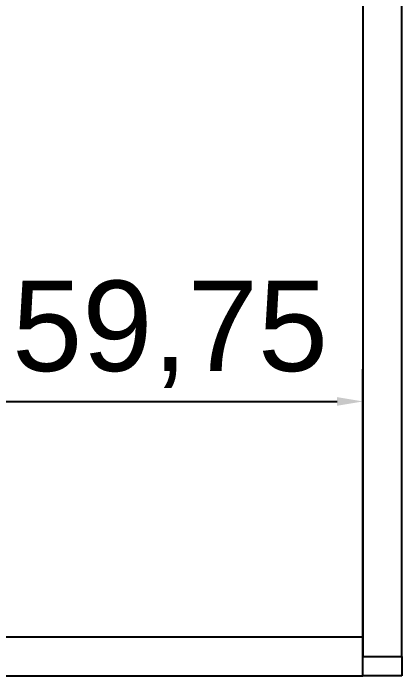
# Model space of a CAD drawing. Header units: centimetres. Extents: x -120 to 1933, y -1067 to 822.
# Drawn here: x 1465.1 to 1525.2, y 378.5 to 481.1 of the extents above; entities that cross this region are included whole.
import ezdxf

# ---------------------------------------------------------------- set-up
doc = ezdxf.new("R2010")
doc.units = ezdxf.units.CM
for name, color, linetype in [('IC_DUVAR_60', 30, 'Continuous'), ('KOSE_PROFIL_60', 8, 'Continuous'), ('OZEL_PANEL_OLCU_CM', 3, 'Continuous')]:
    doc.layers.add(name, color=color, linetype=linetype)
doc.styles.get("Standard").update_dxf_attribs({"font": 'Arial.ttf'})
doc.dimstyles.new('ISO-25', dxfattribs={"dimtxt": 2.5, "dimasz": 2.5, "dimexe": 1.25, "dimexo": 0.625, "dimtad": 1, "dimtxsty": 'Standard', "dimcen": 2.5, "dimadec": 0, "dimazin": 0, "dimtfac": 1, "dimtmove": 0, "dimatfit": 3, "dimfxl": 1, "dimarcsym": 0})

# ---------------------------------------------------------------- blocks, each defined once
blk = doc.blocks.new('BOM_I01_IC_DOLU_1255_V')
blk.add_lwpolyline([(0, 0), (6, 0), (6, 125.5), (0, 125.5)], close=True)
blk = doc.blocks.new('BOM_I03_IC_DOLU_597p5_H')
blk.add_lwpolyline([(0, 0), (59.75, 0), (59.75, 6), (0, 6)], close=True)
blk = doc.blocks.new('BOM_B01_IC_KOSE_60x30')
at = {"color": 1, "linetype": 'ByBlock'}
blk.add_lwpolyline([(6, 0), (0, 0), (0, 3), (6, 3)], close=True, dxfattribs=at)
blk = doc.blocks.new('*D111')
at = {"layer": 'Defpoints', "color": 0, "transparency": 16777216}
for p in [(1519.25, 421), (1459.5, 378.5), (1519.25, 378.5)]:
    blk.add_point(p, dxfattribs=at)
at = {"layer": 'OZEL_PANEL_OLCU_CM', "color": 0, "lineweight": -2, "transparency": 16777216}
for p, q in [((1459.5, 381.5), (1459.5, 426)), ((1519.25, 381.5), (1519.25, 426)), ((1463.5, 421), (1515.25, 421))]:
    blk.add_line(p, q, dxfattribs=at)
at = {"layer": 'OZEL_PANEL_OLCU_CM', "color": 0, "transparency": 16777216}
for points in [[(1463.5, 421.67), (1463.5, 420.33), (1459.5, 421)], [(1515.25, 421.67), (1515.25, 420.33), (1519.25, 421)]]:
    blk.add_solid(points, dxfattribs=at)
at = {"layer": 'OZEL_PANEL_OLCU_CM', "color": 0, "transparency": 16777216, "insert": (1489.38, 431.41), "char_height": 14, "attachment_point": 5}
blk.add_mtext('59,75', dxfattribs=at)

msp = doc.modelspace()

# ---------------------------------------------------------------- block references
at = {"layer": 'IC_DUVAR_60'}
for name, p in [('BOM_I01_IC_DOLU_1255_V', (1519.25, 381.5)), ('BOM_I03_IC_DOLU_597p5_H', (1459.5, 378.5))]:
    msp.add_blockref(name, p, dxfattribs=at)
at = {"layer": 'KOSE_PROFIL_60'}
msp.add_blockref('BOM_B01_IC_KOSE_60x30', (1519.25, 378.5), dxfattribs=at)

# ---------------------------------------------------------------- dimensions: what is measured, and where the dimension line sits
at = {"layer": 'OZEL_PANEL_OLCU_CM'}
dim = msp.add_linear_dim(base=(1519.25, 421), p1=(1459.5, 378.5), p2=(1519.25, 378.5), dimstyle='ISO-25', override={"dimtxt": 14, "dimasz": 4, "dimexe": 5, "dimexo": 3, "dimgap": 2, "dimtix": 1, "dimatfit": 1}, dxfattribs=at)
dim.commit()
dim.dimension.update_dxf_attribs({"geometry": '*D111', "text_midpoint": (1489.375, 431.4134)})

doc.saveas('drawing.dxf')
